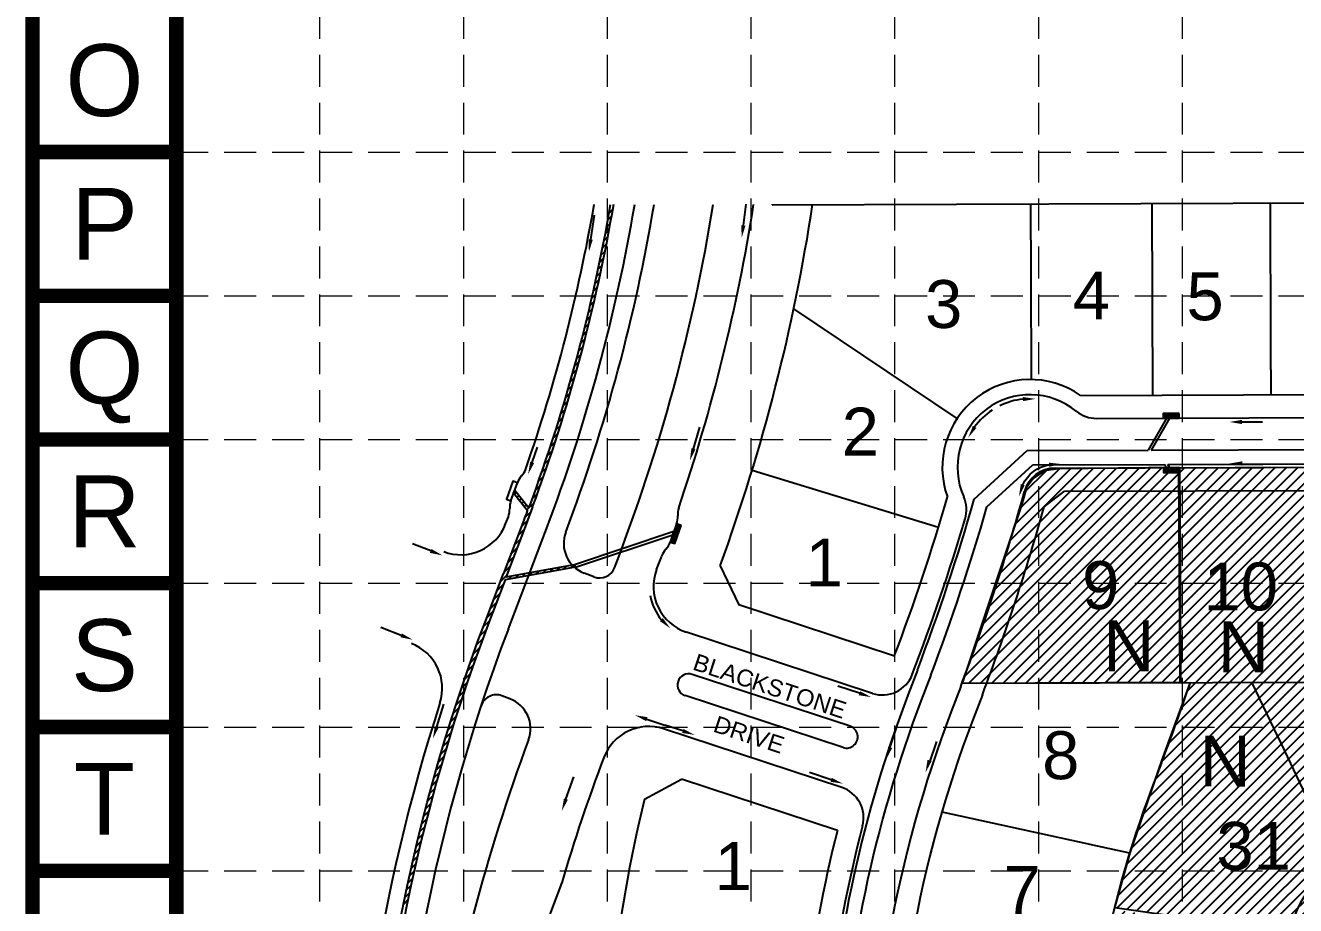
# Model space of a CAD drawing. Header units: inches. Extents: x 2468851 to 2474620, y 7110473 to 7114082.
# Drawn here: x 2468851 to 2469646, y 7112165 to 7112716 of the extents above; entities that cross this region are included whole.
import ezdxf
from ezdxf.enums import TextEntityAlignment as Align

# ---------------------------------------------------------------- set-up
doc = ezdxf.new("R2010")
doc.units = ezdxf.units.IN
doc.header["$MEASUREMENT"] = 0
doc.linetypes.add('HIDDEN', pattern=[0.375, 0.25, -0.125])
doc.linetypes.add('PHANTOM2', pattern=[3.15, 1.9, -0.25, 0.25, -0.25, 0.25, -0.25])
for name, color, linetype in [('AROW', 250, 'Continuous'), ('BASE', 7, 'Continuous'), ('BDY', 250, 'PHANTOM2'), ('EXIST', 250, 'Continuous'), ('EXPVMT', 250, 'Continuous'), ('EXSTM', 250, 'Continuous'), ('FLOW', 250, 'Continuous'), ('GRID', 254, 'HIDDEN'), ('LOT', 250, 'Continuous'), ('LOTNO', 250, 'Continuous'), ('Newcastle homesites', 194, 'Continuous'), ('PVMT', 250, 'Continuous'), ('SODDED LOT', 2, 'Continuous'), ('SROW', 250, 'Continuous'), ('STM', 1, 'Continuous'), ('STRNAMES', 250, 'Continuous')]:
    doc.layers.add(name, color=color, linetype=linetype)
doc.styles.get("Standard").update_dxf_attribs({"font": 'ARIAL.TTF'})
pattern_1 = [(45, (2468945.1661, 7111828.20732), (-0.176776695, 0.176776695), [])]

# ---------------------------------------------------------------- blocks, each defined once
blk = doc.blocks.new('1DB')
at = {"layer": 'FLOW'}
for p, q in [((6.25, 13), (20.07, 13)), ((6.25, -13.5), (20.07, -13.5))]:
    blk.add_line(p, q, dxfattribs=at)
for points in [[(7.28, 11.68), (7.28, 14.32), (-0.62, 13)], [(7.28, -14.32), (7.28, -11.68), (-0.62, -13)]]:
    blk.add_solid(points, dxfattribs=at)

msp = doc.modelspace()

# ---------------------------------------------------------------- hatches: boundary and pattern name
at = {"layer": 'SODDED LOT'}
h = msp.add_hatch(dxfattribs=at)
h.set_pattern_fill('ANSI31', color=256, scale=40, style=0)
edge = h.paths.add_edge_path()
edge.add_line((2471878.14, 7111617.81), (2471733.92, 7111616.99))
edge.add_line((2471733.92, 7111616.99), (2471734.18, 7111508.06))
edge.add_line((2471734.18, 7111508.06), (2471859.31, 7111508.34))
edge.add_arc((2471859.27, 7111527.78), 19.44, 270.12806, 365.83339)
edge.add_line((2471878.6, 7111529.75), (2471878.43, 7111615.84))
edge.add_line((2471878.43, 7111615.84), (2471878.14, 7111617.81))
h.paths.add_polyline_path([(2471515.94, 7111475.91), (2471516.13, 7111331.66), (2471426.75, 7111331.66), (2471425.57, 7111475.63)])
h.paths.add_polyline_path([(2471163.92, 7111825.55), (2471163.11, 7111970.3), (2471074.78, 7111968.28), (2471074.38, 7111826.35)])
h.paths.add_polyline_path([(2470983.7, 7111825.12), (2470983.24, 7111969.87), (2470894.17, 7111968.95), (2470894.63, 7111825.58)])
h.paths.add_polyline_path([(2470462.54, 7111834), (2470614.22, 7111834.65), (2470616.16, 7111789.71), (2470750.69, 7111790.68), (2470751.01, 7111702.42), (2470616.8, 7111702.42), (2470615.83, 7111759), (2470605.81, 7111757.38), (2470463.51, 7111758.67)])
h.paths.add_polyline_path([(2470113.06, 7111496.01), (2470072.97, 7111368.32), (2470108.65, 7111357.77), (2470153.2, 7111347.74), (2470207.79, 7111335.38), (2470236.95, 7111331.19), (2470298.11, 7111325.02), (2470314.47, 7111323.88), (2470322.8, 7111457.64), (2470251.12, 7111464.45), (2470181.78, 7111477.77)])
h.paths.add_polyline_path([(2469651.46, 7111700.86), (2469516.57, 7111699.32), (2469517.53, 7111609.54), (2469562.54, 7111591.28), (2469580.04, 7111585.32), (2469605.81, 7111578.2), (2469620.57, 7111574.84), (2469632.5, 7111573.42), (2469636.94, 7111573.89), (2469641.49, 7111575.41), (2469645.37, 7111578.15), (2469648.39, 7111581.55), (2469651.14, 7111586.66), (2469652.37, 7111591.68), (2469652.18, 7111601.14)])
edge = h.paths.add_edge_path()
edge.add_line((2470431.89, 7111667.04), (2470417.42, 7111666.88))
edge.add_line((2470417.42, 7111666.88), (2470297.6, 7111666.45))
edge.add_line((2470297.6, 7111666.45), (2470297.94, 7111491.19))
edge.add_line((2470297.94, 7111491.19), (2470338, 7111488.45))
edge.add_line((2470338, 7111488.45), (2470383.55, 7111487.7))
edge.add_line((2470383.55, 7111487.7), (2470414.18, 7111488.82))
edge.add_arc((2470413.48, 7111507.87), 19.06, 272.10373, 359.94651)
edge.add_line((2470432.54, 7111507.85), (2470431.94, 7111665.77))
edge.add_line((2470431.94, 7111665.77), (2470431.89, 7111667.04))
h.paths.add_polyline_path([(2470001.06, 7111707.22), (2470149.45, 7111666.19), (2470148.76, 7111841.57), (2470001.33, 7111840.86)])
edge = h.paths.add_edge_path()
edge.add_line((2469778.45, 7111705.57), (2469682.37, 7111705.53))
edge.add_line((2469682.37, 7111705.53), (2469683.62, 7111588.73))
edge.add_arc((2469701.77, 7111588.93), 18.15, 180.61337, 277.04407)
edge.add_line((2469703.99, 7111570.92), (2469779.71, 7111571.39))
edge.add_line((2469779.71, 7111571.39), (2469779.64, 7111586.31))
edge.add_line((2469779.64, 7111586.31), (2469778.45, 7111705.57))
h.paths.add_polyline_path([(2470015.75, 7112006.16), (2470015.99, 7111872), (2470095.33, 7111872.74), (2470094.59, 7112006.9), (2470099.29, 7112006.9), (2470098.86, 7112141.12), (2470021.38, 7112140.9), (2470020.72, 7112007.15)])
h.paths.add_polyline_path([(2469776.58, 7112005.55), (2469856.02, 7112005.8), (2469856.49, 7111871.77), (2469777.08, 7111871.31), (2469777.08, 7111885.96)])
edge = h.paths.add_edge_path()
edge.add_line((2469786.45, 7112005.92), (2469785.68, 7112140.02))
edge.add_line((2469785.68, 7112140.02), (2469713.34, 7112139.91))
edge.add_arc((2469713.38, 7112119.63), 20.27, 90.09298, 165.68572)
edge.add_arc((2470143.68, 7112009.84), 464.36, 165.68572, 180.53597)
edge.add_line((2469679.34, 7112005.49), (2469785.96, 7112005.86))
edge.add_line((2469785.96, 7112005.86), (2469786.45, 7112005.92))
h.paths.add_polyline_path([(2469649.6, 7111848.84), (2469635.2, 7111848.75), (2469515.35, 7111847.42), (2469515.62, 7111823.32), (2469381.31, 7111821.85), (2469381.93, 7111748.24), (2469396.3, 7111748.24), (2469516.28, 7111749.42), (2469516.06, 7111773.6), (2469650.36, 7111775)])
h.paths.add_polyline_path([(2469651.21, 7112064.55), (2469634.57, 7112066.16), (2469517.7, 7112080.49), (2469516.64, 7112069.09), (2469514.68, 7112044.74), (2469514.3, 7111995.84), (2469514.75, 7111921.62), (2469649.01, 7111922.88), (2469647.99, 7111997.16), (2469648.39, 7112022.09), (2469649.17, 7112040.78)])
h.paths.add_polyline_path([(2469348.37, 7111996.14), (2469333.8, 7111995.88), (2469211.95, 7111994.68), (2469213.43, 7111846.88), (2469349.74, 7111848.08)])
edge = h.paths.add_edge_path()
edge.add_line((2469730.73, 7112440.03), (2469731.15, 7112305.56))
edge.add_line((2469731.15, 7112305.56), (2469808.21, 7112305.54))
edge.add_line((2469808.21, 7112305.54), (2470037.38, 7112306.59))
edge.add_line((2470037.38, 7112306.59), (2470037.82, 7112172.28))
edge.add_line((2470037.82, 7112172.28), (2469741.34, 7112171.2))
edge.add_arc((2469741.22, 7112203.44), 32.23, 246.0227, 270.2078, ccw=False)
edge.add_arc((2469697.26, 7112140.01), 45.9, 47.75514, 171.38637)
edge.add_line((2469651.88, 7112146.88), (2469532.82, 7112163.94))
edge.add_line((2469532.82, 7112163.94), (2469542.24, 7112198.47))
edge.add_line((2469542.24, 7112198.47), (2469562.19, 7112256.01))
edge.add_line((2469562.19, 7112256.01), (2469579.94, 7112304.73))
edge.add_line((2469579.94, 7112304.73), (2469573.93, 7112305.1))
edge.add_line((2469573.93, 7112305.1), (2469573.43, 7112439.53))
edge.add_line((2469573.43, 7112439.53), (2469730.73, 7112440.03))
h.paths.add_polyline_path([(2470018.68, 7112606.6), (2470019.14, 7112472.29), (2470094.74, 7112472.83), (2470094.31, 7112486.95), (2470094.13, 7112606.77)])
h.paths.add_polyline_path([(2469792.37, 7112605.8), (2469792.71, 7112471.2), (2469716.66, 7112471.33), (2469716.66, 7112486.16), (2469716.53, 7112605.8)])
h.paths.add_polyline_path([(2470020.12, 7112140.9), (2470020.45, 7112006.75), (2469864, 7112006.19), (2469863.37, 7112140.41)])
h.paths.add_polyline_path([(2471074.5, 7112290.24), (2471164.61, 7112290.54), (2471163.96, 7112435.01), (2471074.15, 7112434.66)])
edge = h.paths.add_edge_path()
edge.add_line((2471343.8, 7111971.44), (2471344.7, 7112114.95))
edge.add_line((2471344.7, 7112114.95), (2471539.87, 7112116.18))
edge.add_arc((2471539.99, 7112097.82), 18.36, 0.66518, 90.36264, ccw=False)
edge.add_line((2471558.35, 7112098.03), (2471558.44, 7111971.6))
edge.add_line((2471558.44, 7111971.6), (2471343.8, 7111971.44))
h.paths.add_polyline_path([(2471733.95, 7111796.93), (2471589.88, 7111797.21), (2471589.6, 7111707.83), (2471733.95, 7111707.27)])
h.paths.add_polyline_path([(2471256.55, 7111650.5), (2471346.65, 7111651.4), (2471345.56, 7111795.58), (2471256.09, 7111794.88)])
h.paths.add_polyline_path([(2470896.14, 7111649.75), (2470986.24, 7111650.18), (2470985.81, 7111794.06), (2470895.5, 7111793.85)])
h.paths.add_polyline_path([(2471075.94, 7111650.02), (2471166.38, 7111650.42), (2471165.98, 7111506.4), (2471076.34, 7111505.2)])
edge = h.paths.add_edge_path()
edge.add_line((2470616.6, 7111503.76), (2470614.57, 7111613.54))
edge.add_line((2470614.57, 7111613.54), (2470751.96, 7111614.46))
edge.add_line((2470751.96, 7111614.46), (2470752.52, 7111524.23))
edge.add_arc((2470733.02, 7111524.11), 19.51, -88.49187, 0.35673, ccw=False)
edge.add_line((2470733.53, 7111504.61), (2470623.66, 7111504.15))
edge.add_line((2470623.66, 7111504.15), (2470616.6, 7111503.76))
h.paths.add_polyline_path([(2470463.61, 7111603.16), (2470613.04, 7111603.43), (2470612.86, 7111756.91), (2470462.93, 7111757.35)])
h.paths.add_polyline_path([(2469852.56, 7111706.18), (2469854.08, 7111571.62), (2469927.93, 7111571.62), (2469926.61, 7111705.99)])
edge = h.paths.add_edge_path()
edge.add_line((2470297.32, 7111740.55), (2470297.26, 7111841.96))
edge.add_line((2470297.26, 7111841.96), (2470411.86, 7111842.43))
edge.add_arc((2470411.94, 7111822.98), 19.45, 2.04806, 90.23599, ccw=False)
edge.add_line((2470431.37, 7111823.68), (2470431.8, 7111741.01))
edge.add_line((2470431.8, 7111741.01), (2470297.32, 7111740.55))
h.paths.add_polyline_path([(2470148.95, 7111841.35), (2470149.53, 7111666.08), (2470297.52, 7111666.62), (2470296.95, 7111841.9)])
h.paths.add_polyline_path([(2470001.09, 7111840.81), (2469926.23, 7111840.4), (2469926.77, 7111706.44), (2470001.47, 7111706.6)])
h.paths.add_polyline_path([(2469683.69, 7111706.18), (2469852.19, 7111706.18), (2469851.39, 7111840.13), (2469708.56, 7111840.13), (2469694.21, 7111838.66), (2469687.03, 7111833.81), (2469682.17, 7111824.5), (2469681.4, 7111811.11), (2469682.35, 7111706.12)])
h.paths.add_polyline_path([(2469381.01, 7112045.7), (2469514.27, 7112044.48), (2469517.52, 7112080.63), (2469651.2, 7112064.38), (2469658.51, 7112108.24), (2469658.51, 7112116.77), (2469656.48, 7112120.02), (2469653.23, 7112126.93), (2469652.82, 7112135.05), (2469650.38, 7112142.36), (2469650.38, 7112146.42), (2469532.96, 7112162.67), (2469523.62, 7112122.46), (2469389.54, 7112138.3), (2469384.67, 7112102.56), (2469381.42, 7112070.88)])
h.paths.add_polyline_path([(2470183.62, 7112307.12), (2470258.33, 7112308.1), (2470258, 7112441.02), (2470182.97, 7112441.02)])
h.paths.add_polyline_path([(2470033.71, 7112306.58), (2470108.63, 7112307.6), (2470107.61, 7112441.33), (2470033.02, 7112440.99)])
h.paths.add_polyline_path([(2469731.5, 7112305.73), (2469808.52, 7112305.95), (2469807.86, 7112440.37), (2469731.08, 7112440.06)])
h.paths.add_polyline_path([(2469437.23, 7112304.73), (2469573.71, 7112305.3), (2469572.86, 7112439.76), (2469497.13, 7112438.91), (2469488.66, 7112437.5), (2469481.59, 7112432.69), (2469477.35, 7112427.05), (2469474.24, 7112416.03)])
h.paths.add_polyline_path([(2470320.44, 7112607.52), (2470321.11, 7112473.23), (2470245.46, 7112472.87), (2470245.08, 7112607.02)])
h.paths.add_polyline_path([(2470177.76, 7112007.29), (2470416.4, 7112007.94), (2470430.92, 7112007.8), (2470430.5, 7112122.83), (2470430.45, 7112123.93), (2470430.28, 7112125.48), (2470430.04, 7112126.7), (2470429.95, 7112127.17), (2470429.65, 7112128.23), (2470429.51, 7112128.71), (2470428.96, 7112130.17), (2470428.29, 7112131.61), (2470427.44, 7112133.03), (2470426.6, 7112134.28), (2470425.56, 7112135.6), (2470424.51, 7112136.68), (2470423.41, 7112137.67), (2470421.96, 7112138.8), (2470420.8, 7112139.55), (2470419.24, 7112140.4), (2470417.84, 7112141.02), (2470416.4, 7112141.53), (2470415.05, 7112141.89), (2470413.14, 7112142.22), (2470411.73, 7112142.37), (2470177.16, 7112141.43)])
h.paths.add_polyline_path([(2470605.08, 7112373.61), (2470460.62, 7112373.35), (2470460.51, 7112450.56), (2470529.82, 7112450.15), (2470604.97, 7112450.55)])
at = {"layer": 'STM'}
h = msp.add_hatch(dxfattribs=at)
h.set_pattern_fill('ANSI31', color=5, scale=2, style=0)
h.set_pattern_definition(pattern_1)
h.paths.add_polyline_path([(2469573.01, 7112473.55), (2469563.01, 7112473.52), (2469563.02, 7112470.52), (2469573.02, 7112470.55)])
h = msp.add_hatch(dxfattribs=at)
h.set_pattern_fill('ANSI31', color=5, scale=2, style=0)
h.set_pattern_definition(pattern_1)
h.paths.add_polyline_path([(2469573.13, 7112439.55), (2469563.13, 7112439.52), (2469563.14, 7112436.52), (2469573.14, 7112436.55)])
h = msp.add_hatch(dxfattribs=at)
h.set_pattern_fill('ANSI31', color=5, scale=2, angle=90, style=0)
h.set_pattern_definition([(135, (2469969.21754, 7111311.09382), (-0.176776695, -0.176776695), [])])
h.paths.add_polyline_path([(2469261.17, 7112403.3), (2469258.34, 7112404.31), (2469254.32, 7112393), (2469257.15, 7112392)])

# ---------------------------------------------------------------- linework, layer by layer
at = {"layer": 'AROW', "color": 7}
for p, q in [((2469285.65, 7112378.2), (2469297.34, 7112353.69)), ((2469394.79, 7112321.62), (2469297.34, 7112353.69)), ((2469452.5, 7112304.64), (2470415.39, 7112307.92)), ((2469561.94, 7112254.75), (2469555.97, 7112239.07)), ((2469238.25, 7112231.96), (2469261.37, 7112244.46)), ((2469359.06, 7112212.31), (2469261.37, 7112244.46))]:
    msp.add_line(p, q, dxfattribs=at)
for centre, radius, start, end in [((2468172.18, 7112783.65), 1185, 339.9917, 351.29322), ((2468172.18, 7112783.65), 1487, 339.16495, 341.2257), ((2470158.79, 7112009.64), 645.01, 159.16349, 180.55207), ((2470158.79, 7112009.64), 947.01, 166.42217, 180.55207)]:
    msp.add_arc(centre, radius, start, end, dxfattribs=at)
at = {"layer": 'BASE', "const_width": 9}
for points in [[(2468855.16, 7110477.19), (2474615.16, 7110477.19), (2474615.16, 7114077.19), (2468855.16, 7114077.19)], [(2468945.16, 7110567.19), (2474525.16, 7110567.19), (2474525.16, 7113987.19), (2468945.16, 7113987.19)]]:
    msp.add_lwpolyline(points, close=True, dxfattribs=at)
for points in [[(2468945.16, 7112637.19), (2468855.16, 7112637.19)], [(2468945.16, 7112547.19), (2468855.16, 7112547.19)], [(2468945.16, 7112457.19), (2468855.16, 7112457.19)], [(2468945.16, 7112367.19), (2468855.16, 7112367.19)], [(2468945.16, 7112277.19), (2468855.16, 7112277.19)], [(2468945.16, 7112187.19), (2468855.16, 7112187.19)]]:
    msp.add_lwpolyline(points, dxfattribs=at)
at = {"layer": 'BDY', "color": 7, "linetype": 'Continuous'}
msp.add_line((2469318.21, 7112604.18), (2470604.37, 7112608.57), dxfattribs=at)
msp.add_line((2469318.21, 7112604.18), (2470604.37, 7112608.57), dxfattribs=at)
at = {"layer": 'EXIST', "color": 252}
for radius, start, end in [(1160, 351.09975, 351.10504), (1185, 351.29322, 351.29417)]:
    msp.add_arc((2468172.18, 7112783.65), radius, start, end, dxfattribs=at)
at = {"layer": 'EXIST', "color": 7}
for radius, start, end in [(1160, 351.09975, 351.10504), (1185, 351.29322, 351.29417)]:
    msp.add_arc((2468172.18, 7112783.65), radius, start, end, dxfattribs=at)
at = {"layer": 'EXPVMT', "color": 7}
for p, q in [((2469151.3, 7112404.37), (2469153.01, 7112408.87)), ((2469153.02, 7112338.59), (2469176.88, 7112401.3))]:
    msp.add_line(p, q, dxfattribs=at)
at = {"layer": 'EXPVMT', "color": 5}
msp.add_lwpolyline([(2469158.75, 7112430.12), (2469155.93, 7112431.15), (2469151.82, 7112419.88), (2469154.63, 7112418.85)], close=True, dxfattribs=at)
at = {"layer": 'EXPVMT', "color": 7}
for centre, radius, start, end in [((2468172.18, 7112783.65), 1050, 340.82738, 350.16437), ((2468172.18, 7112783.65), 1075, 339.16491, 350.3953), ((2469170.96, 7112425.67), 13, 137.93162, 159.95711), ((2469151.66, 7112443.09), 13, 317.93162, 340.82738), ((2469166.85, 7112414.39), 13, 159.95711, 181.98807), ((2469140.86, 7112413.49), 13, 339.16491, 1.98807), ((2469123.26, 7112415.04), 30, 249.16491, 339.16491), ((2470204.45, 7111938.45), 1125, 159.16491, 180.55247), ((2469081.66, 7112301.4), 30, 342.08602, 69.16491), ((2470204.45, 7111938.45), 1150, 162.08602, 180.55402)]:
    msp.add_arc(centre, radius, start, end, dxfattribs=at)
at = {"layer": 'EXSTM', "color": 5}
for p, q in [((2469216.08, 7112598.93), (2469218.24, 7112601.09)), ((2469216.08, 7112598.93), (2469218.24, 7112601.09)), ((2469215.31, 7112594.63), (2469217.48, 7112596.79)), ((2469215.31, 7112594.63), (2469217.48, 7112596.79)), ((2469213.7, 7112585.94), (2469215.9, 7112588.14)), ((2469213.7, 7112585.94), (2469215.9, 7112588.14)), ((2469214.52, 7112590.3), (2469216.7, 7112592.48)), ((2469214.52, 7112590.3), (2469216.7, 7112592.48)), ((2469212, 7112577.17), (2469214.22, 7112579.39)), ((2469212.86, 7112581.57), (2469215.07, 7112583.78)), ((2469210.2, 7112568.3), (2469212.45, 7112570.55)), ((2469211.11, 7112572.75), (2469213.35, 7112574.98)), ((2469208.3, 7112559.32), (2469210.58, 7112561.6)), ((2469209.26, 7112563.82), (2469211.52, 7112566.09)), ((2469207.3, 7112554.8), (2469209.6, 7112557.09)), ((2469205.24, 7112545.67), (2469207.57, 7112547.99)), ((2469206.29, 7112550.25), (2469208.6, 7112552.56)), ((2469203.07, 7112536.42), (2469205.43, 7112538.78)), ((2469204.17, 7112541.06), (2469206.52, 7112543.4)), ((2469200.78, 7112527.06), (2469203.18, 7112529.46)), ((2469201.94, 7112531.76), (2469204.32, 7112534.14)), ((2469199.59, 7112522.33), (2469202.01, 7112524.75)), ((2469197.11, 7112512.79), (2469199.57, 7112515.24)), ((2469198.37, 7112517.58), (2469200.8, 7112520.01)), ((2469194.51, 7112503.11), (2469197, 7112505.61)), ((2469195.83, 7112507.97), (2469198.3, 7112510.44)), ((2469193.15, 7112498.22), (2469195.67, 7112500.74)), ((2469190.34, 7112488.33), (2469192.9, 7112490.89)), ((2469191.76, 7112493.3), (2469194.3, 7112495.83)), ((2469188.87, 7112483.33), (2469191.46, 7112485.92)), ((2469185.83, 7112473.22), (2469188.46, 7112475.85)), ((2469187.37, 7112478.3), (2469189.98, 7112480.9)), ((2469182.63, 7112462.95), (2469185.31, 7112465.63)), ((2469184.25, 7112468.1), (2469186.91, 7112470.76)), ((2469180.96, 7112457.75), (2469183.67, 7112460.45)), ((2469177.5, 7112447.21), (2469180.26, 7112449.97)), ((2469179.25, 7112452.5), (2469181.99, 7112455.24)), ((2469175.7, 7112441.87), (2469178.49, 7112444.67)), ((2469171.94, 7112431.05), (2469174.8, 7112433.91)), ((2469173.85, 7112436.49), (2469176.67, 7112439.31)), ((2469169.99, 7112425.56), (2469172.88, 7112428.45)), ((2469156.78, 7112422.96), (2469158.03, 7112424.2)), ((2469158.34, 7112420.98), (2469159.59, 7112422.23)), ((2469159.9, 7112419.01), (2469161.15, 7112420.25)), ((2469161.46, 7112417.03), (2469162.71, 7112418.28)), ((2469167.99, 7112420.02), (2469170.91, 7112422.94)), ((2469163.02, 7112415.05), (2469164.27, 7112416.3)), ((2469163.59, 7112408.55), (2469167.01, 7112411.98)), ((2469164.58, 7112413.08), (2469168.88, 7112417.38)), ((2469161.42, 7112402.85), (2469164.88, 7112406.3)), ((2469157.08, 7112391.43), (2469160.53, 7112394.89)), ((2469159.25, 7112397.14), (2469162.7, 7112400.6)), ((2469154.9, 7112385.73), (2469158.36, 7112389.18)), ((2469152.73, 7112380.02), (2469156.19, 7112383.47)), ((2469191.83, 7112376.69), (2469194, 7112378.86)), ((2469148.17, 7112368.39), (2469152.06, 7112372.27)), ((2469150.56, 7112374.31), (2469154.01, 7112377.76)), ((2469153.03, 7112369.71), (2469155.2, 7112371.88)), ((2469157.34, 7112370.48), (2469159.51, 7112372.65)), ((2469161.65, 7112371.26), (2469163.82, 7112373.43)), ((2469165.96, 7112372.04), (2469168.13, 7112374.2)), ((2469170.27, 7112372.81), (2469172.44, 7112374.98)), ((2469174.59, 7112373.59), (2469176.75, 7112375.75)), ((2469178.9, 7112374.36), (2469181.06, 7112376.53)), ((2469183.21, 7112375.14), (2469185.38, 7112377.31)), ((2469187.52, 7112375.91), (2469189.69, 7112378.08)), ((2469146, 7112362.68), (2469149.89, 7112366.57)), ((2469141.66, 7112351.26), (2469145.54, 7112355.15)), ((2469143.83, 7112356.97), (2469147.71, 7112360.86)), ((2469139.48, 7112345.56), (2469143.37, 7112349.44)), ((2469137.33, 7112339.86), (2469141.2, 7112343.73)), ((2469133.17, 7112328.64), (2469136.95, 7112332.42)), ((2469135.22, 7112334.22), (2469139.05, 7112338.05)), ((2469131.17, 7112323.1), (2469134.91, 7112326.84)), ((2469127.32, 7112312.18), (2469130.98, 7112315.84)), ((2469129.22, 7112317.61), (2469132.92, 7112321.32)), ((2469125.46, 7112306.79), (2469129.09, 7112310.41)), ((2469121.89, 7112296.14), (2469125.44, 7112299.69)), ((2469123.65, 7112301.44), (2469127.24, 7112305.03)), ((2469120.16, 7112290.88), (2469123.68, 7112294.4)), ((2469116.84, 7112280.48), (2469120.29, 7112283.94)), ((2469118.48, 7112285.66), (2469121.97, 7112289.15)), ((2469115.24, 7112275.35), (2469118.66, 7112278.77)), ((2469112.14, 7112265.18), (2469115.51, 7112268.55)), ((2469113.67, 7112270.25), (2469117.06, 7112273.64)), ((2469110.65, 7112260.16), (2469113.99, 7112263.49)), ((2469107.78, 7112250.21), (2469111.06, 7112253.49)), ((2469109.2, 7112255.17), (2469112.5, 7112258.47)), ((2469105.03, 7112240.4), (2469108.26, 7112243.62)), ((2469106.39, 7112245.29), (2469109.64, 7112248.54)), ((2469103.71, 7112235.54), (2469106.91, 7112238.74)), ((2469101.16, 7112225.91), (2469104.31, 7112229.07)), ((2469102.42, 7112230.71), (2469105.6, 7112233.89)), ((2469098.73, 7112216.41), (2469101.83, 7112219.52)), ((2469099.93, 7112221.15), (2469103.06, 7112224.28)), ((2469097.55, 7112211.7), (2469100.64, 7112214.79)), ((2469095.29, 7112202.37), (2469098.33, 7112205.41)), ((2469096.41, 7112207.02), (2469099.47, 7112210.09)), ((2469093.14, 7112193.14), (2469096.14, 7112196.14)), ((2469094.2, 7112197.74), (2469097.22, 7112200.76)), ((2469092.1, 7112188.57), (2469095.08, 7112191.55)), ((2469090.1, 7112179.5), (2469093.04, 7112182.44)), ((2469091.09, 7112184.02), (2469094.05, 7112186.98)), ((2469088.19, 7112170.52), (2469091.1, 7112173.43)), ((2469089.13, 7112175), (2469092.06, 7112177.92)), ((2469087.28, 7112166.07), (2469090.17, 7112168.96))]:
    msp.add_line(p, q, dxfattribs=at)
for points in [[(2469032.76, 7111630.27), (2469032.2, 7111687.98, -0.173392), (2469049.09, 7111736.73, 0.173371), (2469065.27, 7111783.41), (2469064.95, 7111816.41), (2469065.2, 7111816.41), (2469064.93, 7111844.4), (2469053.24, 7111851.32), (2469053.22, 7111853.37), (2469064.91, 7111846.44), (2469064.35, 7111904.72), (2469064.6, 7111904.73), (2469064.38, 7111927.43, -0.0936), (2469138.88, 7112343.97), (2469150.03, 7112373.26), (2469150.14, 7112373.21), (2469162.86, 7112406.63, 0.001471), (2469165.06, 7112412.47), (2469156.34, 7112423.52), (2469157.04, 7112425.45), (2469165.78, 7112414.39, 0.000322), (2469166.25, 7112415.67), (2469166.37, 7112415.62, 0.046165), (2469217.02, 7112604.29, 0.046165)], [(2469218.79, 7112604.29, -0.046236), (2469168.01, 7112415.02), (2469168.13, 7112414.97, -0.002276), (2469164.73, 7112405.92), (2469152.01, 7112372.5), (2469152.13, 7112372.46), (2469151.67, 7112371.24), (2469194.53, 7112378.95), (2469194.84, 7112377.23), (2469150.94, 7112369.33), (2469140.98, 7112343.17, 0.0936), (2469066.63, 7111927.45)]]:
    msp.add_lwpolyline(points, format="xyb", dxfattribs=at)
at = {"layer": 'FLOW', "color": 7}
for p, q in [((2469300.15, 7112591.14), (2469301.94, 7112604.55)), ((2469300.15, 7112591.14), (2469301.94, 7112604.55)), ((2469204.6, 7112582.4), (2469206.91, 7112597.63)), ((2469268.9, 7112451.4), (2469272.96, 7112464.9)), ((2469167.94, 7112442.86), (2469171.21, 7112452.45)), ((2469104.41, 7112387.44), (2469092.99, 7112391.78)), ((2469085.93, 7112334.55), (2469073.11, 7112339.43)), ((2469372.8, 7112298.33), (2469359.22, 7112302.79)), ((2469108.16, 7112277.26), (2469112.58, 7112291.41)), ((2469239.68, 7112282.13), (2469250.97, 7112278.41)), ((2469262.26, 7112274.7), (2469250.97, 7112278.41)), ((2469189.05, 7112232.05), (2469193.94, 7112246.04)), ((2469355.08, 7112244.15), (2469341.51, 7112248.62))]:
    msp.add_line(p, q, dxfattribs=at)
msp.add_lwpolyline([(2469475.1, 7112428.91, -0.241183), (2469491.47, 7112441.42)], format="xyb", dxfattribs=at)
for centre, radius, start, end in [((2469479.7, 7112439.73), 43, 96.09474, 116.27809), ((2469479.7, 7112439.73), 43, 123.68978, 143.87314), ((2469273.85, 7112365.11), 32.5, 189.86998, 219.63845)]:
    msp.add_arc(centre, radius, start, end, dxfattribs=at)
for points in [[(2469301.44, 7112590.97), (2469298.86, 7112591.32), (2469299.1, 7112583.42)], [(2469205.89, 7112582.21), (2469203.32, 7112582.6), (2469203.43, 7112574.69)], [(2469475.12, 7112483.79), (2469475.16, 7112481.19), (2469482.94, 7112482.61)], [(2469443.86, 7112465.75), (2469446.09, 7112464.42), (2469440.96, 7112458.39)], [(2469270.15, 7112451.02), (2469267.66, 7112451.77), (2469266.66, 7112443.93)], [(2469169.17, 7112442.44), (2469166.7, 7112443.28), (2469165.42, 7112435.47)], [(2469491.4, 7112442.72), (2469491.52, 7112440.13), (2469499.25, 7112441.8)], [(2469476.34, 7112428.52), (2469473.87, 7112429.32), (2469472.69, 7112421.5)], [(2469104.87, 7112388.65), (2469103.95, 7112386.22), (2469111.7, 7112384.66)], [(2469249.71, 7112345.33), (2469247.92, 7112343.44), (2469254.47, 7112339.02)], [(2469086.39, 7112335.77), (2469085.46, 7112333.34), (2469093.22, 7112331.78)], [(2469373.2, 7112299.56), (2469372.39, 7112297.09), (2469380.21, 7112295.89)], [(2469240.09, 7112283.36), (2469239.28, 7112280.89), (2469232.27, 7112284.57)], [(2469109.4, 7112276.88), (2469106.92, 7112277.65), (2469105.84, 7112269.82)], [(2469262.67, 7112275.93), (2469261.86, 7112273.46), (2469269.67, 7112272.26)], [(2469355.49, 7112245.38), (2469354.67, 7112242.91), (2469362.49, 7112241.71)], [(2469190.28, 7112231.62), (2469187.82, 7112232.47), (2469186.49, 7112224.68)]]:
    msp.add_solid(points, dxfattribs=at)
at = {"layer": 'GRID', "color": 252, "linetype": 'HIDDEN', "lineweight": 0, "ltscale": 80}
for p, q in [((2469034.86, 7113988.05), (2469034.86, 7110836.8)), ((2469124.86, 7113988.05), (2469124.86, 7110836.8)), ((2469214.86, 7113988.05), (2469214.86, 7110836.8)), ((2469304.86, 7113988.05), (2469304.86, 7110836.8)), ((2469394.86, 7113988.05), (2469394.86, 7110836.8)), ((2469484.86, 7113988.05), (2469484.86, 7110836.8)), ((2469574.86, 7113988.05), (2469574.86, 7110836.8)), ((2468945.16, 7112637.19), (2474525.16, 7112637.19)), ((2468945.16, 7112547.19), (2474525.16, 7112547.19)), ((2468945.16, 7112457.19), (2474525.16, 7112457.19)), ((2468945.16, 7112367.19), (2474525.16, 7112367.19)), ((2468945.16, 7112277.19), (2474525.16, 7112277.19)), ((2468945.16, 7112187.19), (2474525.16, 7112187.19))]:
    msp.add_line(p, q, dxfattribs=at)
at = {"layer": 'LOT', "color": 7}
for p, q in [((2469479.91, 7112604.74), (2469480.06, 7112559.38)), ((2469555.91, 7112604.99), (2469556.32, 7112485)), ((2469629.91, 7112605.25), (2469630.22, 7112516.68)), ((2469480.06, 7112559.41), (2469480.28, 7112494.73)), ((2469434.03, 7112470.38), (2469331.66, 7112539.06)), ((2469630.21, 7112516.66), (2469630.32, 7112485.25)), ((2469422.27, 7112402.2), (2469305.59, 7112437.81)), ((2469573.37, 7112425.05), (2469573.78, 7112305.05)), ((2469634.89, 7112270.88), (2469618.55, 7112305.21)), ((2469673.32, 7112190.13), (2469634.95, 7112271.02)), ((2469424.47, 7112224.12), (2469516.99, 7112203.79)), ((2469516.87, 7112203.84), (2469542, 7112198.33))]:
    msp.add_line(p, q, dxfattribs=at)
at = {"layer": 'PVMT', "color": 7}
for p, q in [((2469521.31, 7112470.38), (2470409.23, 7112473.4)), ((2469495.36, 7112439.29), (2470409.43, 7112442.4)), ((2469206.59, 7112371.21), (2469200.54, 7112373.51)), ((2469380.99, 7112298.26), (2469264.47, 7112336.61)), ((2469366.94, 7112277.62), (2469268.09, 7112310.15)), ((2469259.25, 7112305.69), (2469259.25, 7112305.69)), ((2469436.23, 7112302.59), (2469430.26, 7112286.91)), ((2469153.92, 7112294.89), (2469148.94, 7112296.75)), ((2469362.57, 7112264.32), (2469263.71, 7112296.86)), ((2469361.71, 7112239.34), (2469250.25, 7112276.02))]:
    msp.add_line(p, q, dxfattribs=at)
for centre, radius, start, end in [((2468172.18, 7112783.65), 1087, 339.29144, 350.50232), ((2468172.18, 7112783.65), 1123.5, 338.77613, 350.8136), ((2468172.18, 7112783.65), 1148.5, 341.24537, 351.01524), ((2469479.7, 7112439.73), 45.5, 50.63849, 203.92786), ((2469521.24, 7112490.38), 20, 230.63849, 270.19541), ((2469495.43, 7112419.29), 20, 90.19541, 164.60477), ((2468172.18, 7112783.65), 1352.5, 339.16495, 344.60477), ((2469419.83, 7112413.17), 20, 343.46147, 23.92786), ((2469272.04, 7112410.3), 13, 161.2513, 183.62425), ((2469246.09, 7112408.66), 13, 340.45059, 3.62425), ((2468172.18, 7112783.65), 1321.5, 339.00109, 343.46147), ((2469207.65, 7112392.2), 20, 159.29144, 249.16349), ((2469261.17, 7112379.71), 13, 137.27493, 159.64861), ((2469242.07, 7112397.35), 13, 317.27493, 340.45059), ((2468172.18, 7112783.65), 1148.5, 339.19728, 339.64861), ((2469210.15, 7112380.55), 10, 249.16349, 338.77613), ((2469273.85, 7112365.11), 30, 159.19728, 251.78266), ((2469265.9, 7112303.5), 7, 71.78266, 161.78266), ((2469387.24, 7112317.26), 20, 251.78266, 339.00109), ((2469265.9, 7112303.5), 7, 161.78266, 251.78266), ((2469145.45, 7112287.38), 10, 69.55657, 161.76358), ((2469146.93, 7112276.15), 20, 339.55825, 69.55712), ((2470158.79, 7112009.64), 779.51, 159.16349, 180.55207), ((2469240.87, 7112247.52), 30, 71.78266, 159.23459), ((2469364.75, 7112270.97), 7, 251.78266, 71.78367), ((2470231.08, 7111872.06), 1137, 159.55825, 171.06002), ((2470231.08, 7111872.06), 1089, 159.23459, 163.59149), ((2469355.46, 7112220.34), 20, 345.30331, 71.78266), ((2470158.79, 7112009.64), 810.51, 165.30331, 180.55207), ((2469942.85, 7111884.7), 811.91, 158.69111, 181.0674)]:
    msp.add_arc(centre, radius, start, end, dxfattribs=at)
at = {"layer": 'SODDED LOT'}
msp.add_lwpolyline([(2469437.23, 7112304.73), (2469573.71, 7112305.3), (2469572.86, 7112439.76), (2469497.13, 7112438.91), (2469488.66, 7112437.5), (2469481.59, 7112432.69), (2469477.35, 7112427.05), (2469474.24, 7112416.03)], close=True, dxfattribs=at)
msp.add_lwpolyline([(2469730.73, 7112440.03), (2469731.15, 7112305.56), (2469808.21, 7112305.54), (2470037.38, 7112306.59), (2470037.82, 7112172.28), (2469741.34, 7112171.2, -0.105921), (2469728.12, 7112173.99, 0.598673), (2469651.88, 7112146.88), (2469532.82, 7112163.94), (2469542.24, 7112198.47), (2469562.19, 7112256.01), (2469579.94, 7112304.73), (2469573.93, 7112305.1), (2469573.43, 7112439.53)], format="xyb", close=True, dxfattribs=at)
at = {"layer": 'SROW', "color": 7}
for p, q in [((2469511.17, 7112484.84), (2470404.77, 7112487.89)), ((2469501.23, 7112424.81), (2470404.98, 7112427.89)), ((2469488.57, 7112415.13), (2469501.23, 7112424.81)), ((2469449.78, 7112297.43), (2469443.82, 7112281.75))]:
    msp.add_line(p, q, dxfattribs=at)
for centre, radius, start, end in [((2469479.7, 7112439.73), 55, 55.0986, 199.68432), ((2468237.34, 7112763.35), 1238.76, 339.10822, 343.96665), ((2468172.18, 7112783.65), 1367, 339.16495, 344.36057), ((2470158.79, 7112009.64), 765.01, 159.16349, 180.55207), ((2470164.6, 7112009.31), 830.81, 165.85178, 180.5256), ((2469696.96, 7112140.47), 55, 55.0986, 201.39111)]:
    msp.add_arc(centre, radius, start, end, dxfattribs=at)
at = {"layer": 'STM', "color": 5}
for p, q in [((2469565.01, 7112470.52), (2469553.53, 7112450.49)), ((2469567.03, 7112470.53), (2469555.55, 7112450.49)), ((2469444.7, 7112419.87), (2469477.93, 7112450.23)), ((2469477.93, 7112450.23), (2469553.53, 7112450.49)), ((2469555.55, 7112450.49), (2469707.43, 7112451.01)), ((2469565.98, 7112441.53), (2469711.46, 7112442.02)), ((2469452.65, 7112414.94), (2469481.44, 7112441.24)), ((2469481.44, 7112441.24), (2469563.96, 7112441.52)), ((2469565.12, 7112439.52), (2469563.96, 7112441.52)), ((2469567.14, 7112439.53), (2469565.98, 7112441.53)), ((2469194.41, 7112378.92), (2469256.7, 7112399.7)), ((2469194.96, 7112377.26), (2469255.96, 7112397.61)), ((2469255.96, 7112397.61), (2469256.7, 7112399.7)), ((2469194.41, 7112378.92), (2469194.96, 7112377.26)), ((2469409.11, 7112312.85), (2469403.16, 7112297.23)), ((2469417.52, 7112309.65), (2469411.57, 7112294.02))]:
    msp.add_line(p, q, dxfattribs=at)
for points in [[(2469573.01, 7112473.55), (2469563.01, 7112473.52), (2469563.02, 7112470.52), (2469573.02, 7112470.55)], [(2469573.13, 7112439.55), (2469563.13, 7112439.52), (2469563.14, 7112436.52), (2469573.14, 7112436.55)], [(2469261.17, 7112403.3), (2469258.34, 7112404.31), (2469254.32, 7112393), (2469257.15, 7112392)]]:
    msp.add_lwpolyline(points, close=True, dxfattribs=at)
for centre, radius, start, end in [((2468172.18, 7112783.65), 1323.5, 339.16213, 344.04616), ((2468172.18, 7112783.65), 1332.5, 339.16213, 343.93634), ((2470158.79, 7112009.64), 808.51, 159.16349, 175.91552), ((2470158.79, 7112009.64), 799.51, 159.16349, 177.12572)]:
    msp.add_arc(centre, radius, start, end, dxfattribs=at)

# ---------------------------------------------------------------- block references
at = {"layer": 'FLOW', "color": 7}
for p, rotation in [((2469605.17, 7112455.16), 0.1954054742113834), ((2469402.09, 7112253.44), 71.56888343910369)]:
    msp.add_blockref('1DB', p, dxfattribs=dict(at, rotation=rotation))

# ---------------------------------------------------------------- texts
at = {"layer": 'BASE'}
for s, p in [('O', (2468900.16, 7112682.19)), ('P', (2468900.16, 7112592.19)), ('Q', (2468900.16, 7112502.19)), ('R', (2468900.16, 7112412.19)), ('S', (2468900.16, 7112322.19)), ('T', (2468900.16, 7112232.19))]:
    msp.add_text(s, height=45, dxfattribs=at).set_placement(p, align=Align.MIDDLE_CENTER)
at = {"layer": 'LOTNO', "color": 7}
for s, p in [('4', (2469518.1, 7112547.36)), ('5', (2469589.23, 7112546.63)), ('3', (2469425.57, 7112542.02)), ('2', (2469373.39, 7112462.36)), ('1', (2469350.83, 7112380.2)), ('9', (2469523.85, 7112366.02)), ('10', (2469611.56, 7112365.18)), ('8', (2469498.86, 7112259.54)), ('31', (2469619.59, 7112202.82)), ('1', (2469293.8, 7112190.1)), ('7', (2469474.65, 7112175.07))]:
    msp.add_text(s, height=30, dxfattribs=at).set_placement(p, align=Align.MIDDLE)
at = {"layer": 'Newcastle homesites', "color": 194}
for p in [(2469525.46, 7112312.1), (2469597.1, 7112311.43), (2469585.73, 7112239.97)]:
    msp.add_text('N', height=31.84, rotation=359.90399, dxfattribs=at).set_placement(p)
at = {"layer": 'STRNAMES', "color": 7}
for s, p in [('BLACKSTONE', (2469267.75, 7112313.34)), ('DRIVE', (2469280.56, 7112274.48))]:
    msp.add_text(s, height=10.6, rotation=341.78266, dxfattribs=at).set_placement(p)

doc.saveas('drawing.dxf')
